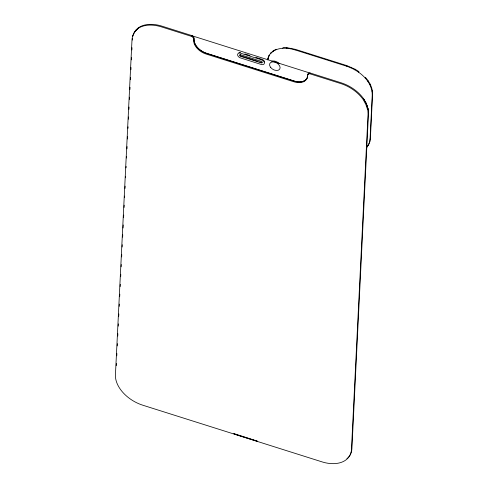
<?xml version="1.0" encoding="UTF-8"?>
<svg xmlns="http://www.w3.org/2000/svg" width="488" height="488" viewBox="0 0 488 488"><rect width="100%" height="100%" fill="white"/><g stroke="black" fill="none" stroke-linecap="round" stroke-linejoin="round"><path stroke-width="0.73" d="M116.272 365.701L116.388 363.42M116.766 355.813L116.876 353.532M117.254 345.925L117.364 343.644M117.742 336.031L117.858 333.749M118.23 326.143L118.346 323.861M118.718 316.255L118.834 313.967M119.212 306.36L119.322 304.079M119.7 296.472L119.81 294.191M120.188 286.578L120.298 284.297M120.676 276.69L120.792 274.409M121.164 266.802L121.28 264.52M121.658 256.908L121.768 254.626M122.146 247.019L122.256 244.738M122.634 237.131L122.744 234.844M123.086 228L123.238 224.956M123.61 217.349L123.726 215.068M124.098 207.461L124.214 205.174M124.593 197.567L124.666 196.048M125.044 188.435L125.154 186.154M125.569 177.784L125.642 176.266M126.056 167.896L126.136 166.377M126.544 158.008L126.624 156.483M126.996 148.877L127.112 146.595M127.49 138.988L127.6 136.701M128.015 128.338L128.088 126.813M128.466 119.206L128.582 116.925M128.954 109.318L129.07 107.031M129.442 99.424L129.558 97.142M129.936 89.536L130.046 87.254M130.424 79.642L130.534 77.36M130.912 69.753L131.022 67.472M131.4 59.865L131.516 57.584M131.888 49.971L132.004 47.69M132.382 40.083L132.455 38.558M307.849 75.115L308.404 73.505L310.758 73.304L191.369 35.563L193.309 36.795L194.047 38.534M365.17 78.013L365.488 77.458C369.55 82.057 372.753 87.864 372.57 94.16L370.374 138.501C370.264 141.831 368.69 144.759 366.695 147.327L368.434 144.936L369.556 142.197L370.056 139.056L372.252 94.715C371.966 80.581 358.967 70.309 346.529 66.173L295.075 49.904C287.115 47.44 277.068 46.958 270.73 53.29L273.353 50.752L276.178 49.227L275.86 49.776M132.767 36.618L132.968 35.325M267.668 59.676L269.309 55.126L267.869 58.42M267.857 59.945L268.186 57.865M307.684 76.403C306.525 82.252 299.01 82.868 294.356 81.167L206.509 53.393C200.208 51.307 193.358 45.726 194.102 38.436A3.001 1.964 29.9 0 0 191.43 35.465L161.961 26.151A30.732 20.124 29.9 0 0 138.513 27.7L135.42 30.921M132.913 35.423L134.115 32.483L135.981 29.92L138.452 27.798M135.481 30.823L132.541 36.069L132.022 39.308L115.43 374.821A30.732 20.124 29.9 0 0 142.819 405.217L321.964 461.849A30.732 20.124 29.9 0 0 351.47 449.442L368.062 113.93L367.879 110.471L365.884 104.548L363.249 99.631A30.732 20.124 29.9 0 0 340.673 83.527L310.386 73.956A3.001 1.964 29.9 0 0 307.507 75.17L307.452 76.146A14.036 9.187 29.9 0 1 293.983 81.813L206.131 54.046A14.036 9.187 29.9 0 1 193.626 40.162L193.675 39.18A3.001 1.964 29.9 0 0 190.997 36.216L161.534 26.901A30.732 20.124 29.9 0 0 138.08 28.444L135.048 31.574M273.036 51.307L273.353 50.752M282.753 48.233L283.07 47.678L286.981 47.696L295.392 49.349L346.852 65.618L355.166 69.253L358.954 71.663L358.637 72.218M286.657 48.251L286.981 47.696M290.744 48.794L291.061 48.245M295.075 49.904L295.392 49.349M346.529 66.173L346.852 65.618M350.835 67.795L351.159 67.24M354.849 69.802L355.166 69.253M367.757 81.252L368.074 80.697M369.8 84.607L370.118 84.052M371.252 88.005L371.569 87.45M372.07 91.36L372.387 90.805M372.252 94.715L372.57 94.16M370.056 139.056L370.374 138.501M369.556 142.197L369.873 141.642M368.434 144.936L368.751 144.381M268.992 55.681L271.047 52.734M261.861 62.531L259.573 61.83M257.481 441.152L233.959 433.594M244.909 53.924L249.972 55.522M255.755 57.352L262.263 59.408M240.669 55.858L258.115 61.372M257.164 441.274L234.612 434.143A4.319 3.099 2.8 0 1 233.953 433.747M346.901 458.763A30.732 20.124 29.9 0 0 351.897 448.692L368.495 113.179L368.306 109.721L366.317 103.798L363.682 98.881A30.732 20.124 29.9 0 0 341.1 82.783L310.819 73.206A3.001 1.964 29.9 0 0 307.934 74.42M307.098 78.22A14.036 9.187 29.9 0 1 294.41 81.069L206.564 53.296A14.036 9.187 29.9 0 1 194.053 39.412M238.913 52.692A3.422 2.245 29.9 0 1 240.572 52.552M262.855 59.737A3.422 2.245 29.9 0 1 264.234 61.061M264.508 61.567A3.422 2.245 29.9 0 1 264.667 62.074M240.383 55.663A1.171 0.769 29.9 0 1 239.937 54.833M271.749 61.299A5.704 3.733 29.9 0 1 279.221 63.66M240.493 54.748L240.383 54.741A1.171 0.769 29.9 0 0 239.681 55.284A1.171 0.769 29.9 0 0 240.309 56.248L261.599 62.976A1.171 0.769 29.9 0 0 262.306 62.433A1.171 0.769 29.9 0 0 261.678 61.47L240.493 54.748M261.958 59.951L240.261 53.088A3.422 2.245 29.9 0 0 237.595 54.619A3.422 2.245 29.9 0 0 240.029 57.767L261.727 64.623A3.422 2.245 29.9 0 0 264.392 63.092A3.422 2.245 29.9 0 0 261.958 59.951M365.817 102.578L363.627 98.979L366.256 103.895L368.251 109.818L367.373 106.225L365.817 102.578M270.523 67.277A5.704 3.733 29.9 0 0 279.636 69.247A5.704 3.733 29.9 0 0 274.335 62.025A5.704 3.733 29.9 0 0 270.523 67.277"/></g></svg>
